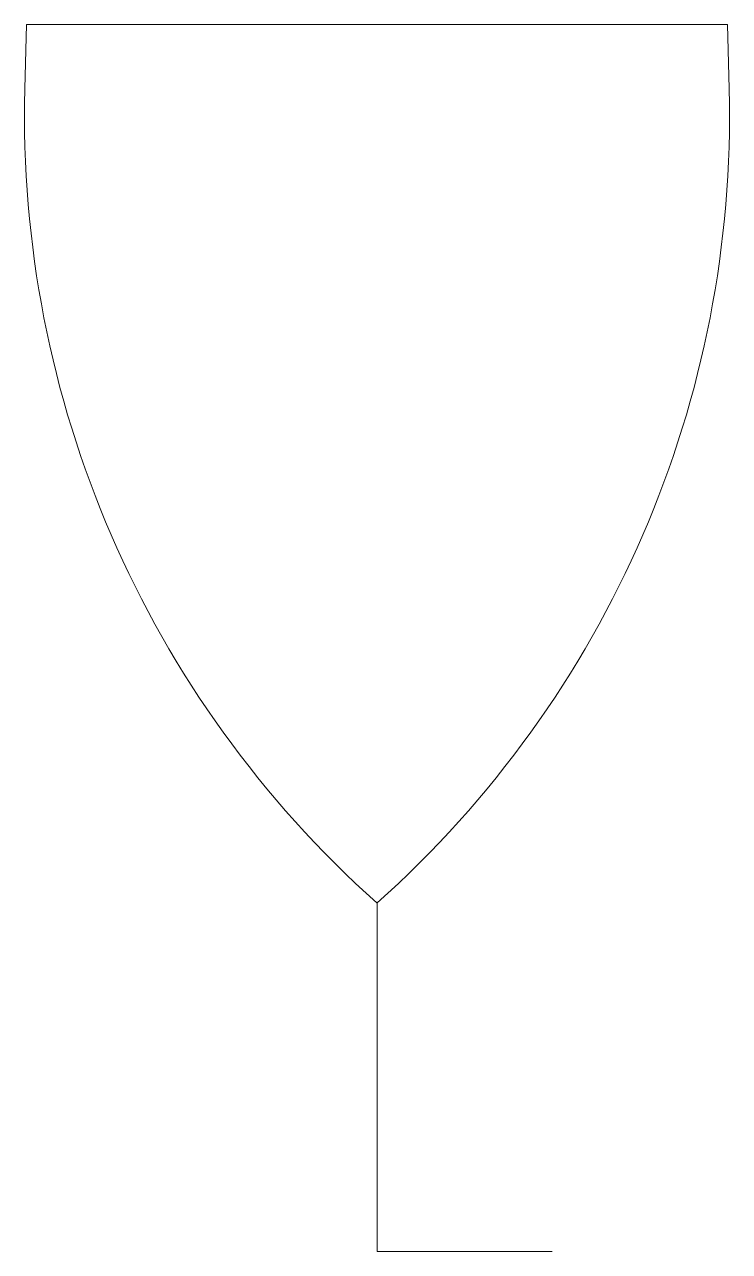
# Model space of a CAD drawing. Header units: millimetres. Extents: x -0.5 to 0.5, y 0 to 1.75.
import ezdxf

# ---------------------------------------------------------------- set-up
doc = ezdxf.new("R2010")
doc.units = ezdxf.units.MM
doc.linetypes.add('K5LT32768', pattern=[0])

msp = doc.modelspace()

# ---------------------------------------------------------------- linework, layer by layer
at = {"color": 7, "linetype": 'K5LT32768', "lineweight": 18}
for p, q in [((-0.5, 1.75), (-0.5024, 1.6581)), ((-0.5, 1.75), (0.5, 1.75)), ((0.5, 1.75), (0.5024, 1.6581)), ((0, 0), (0, 0.4971)), ((0.25, 0), (0, 0))]:
    msp.add_line(p, q, dxfattribs=at)
for centre, start, end in [((1.001, 1.6194), 178.5273, 228.2698), ((-1.001, 1.6194), 311.7302, 1.4727)]:
    msp.add_arc(centre, 1.5039, start, end, dxfattribs=at)

doc.saveas('drawing.dxf')
